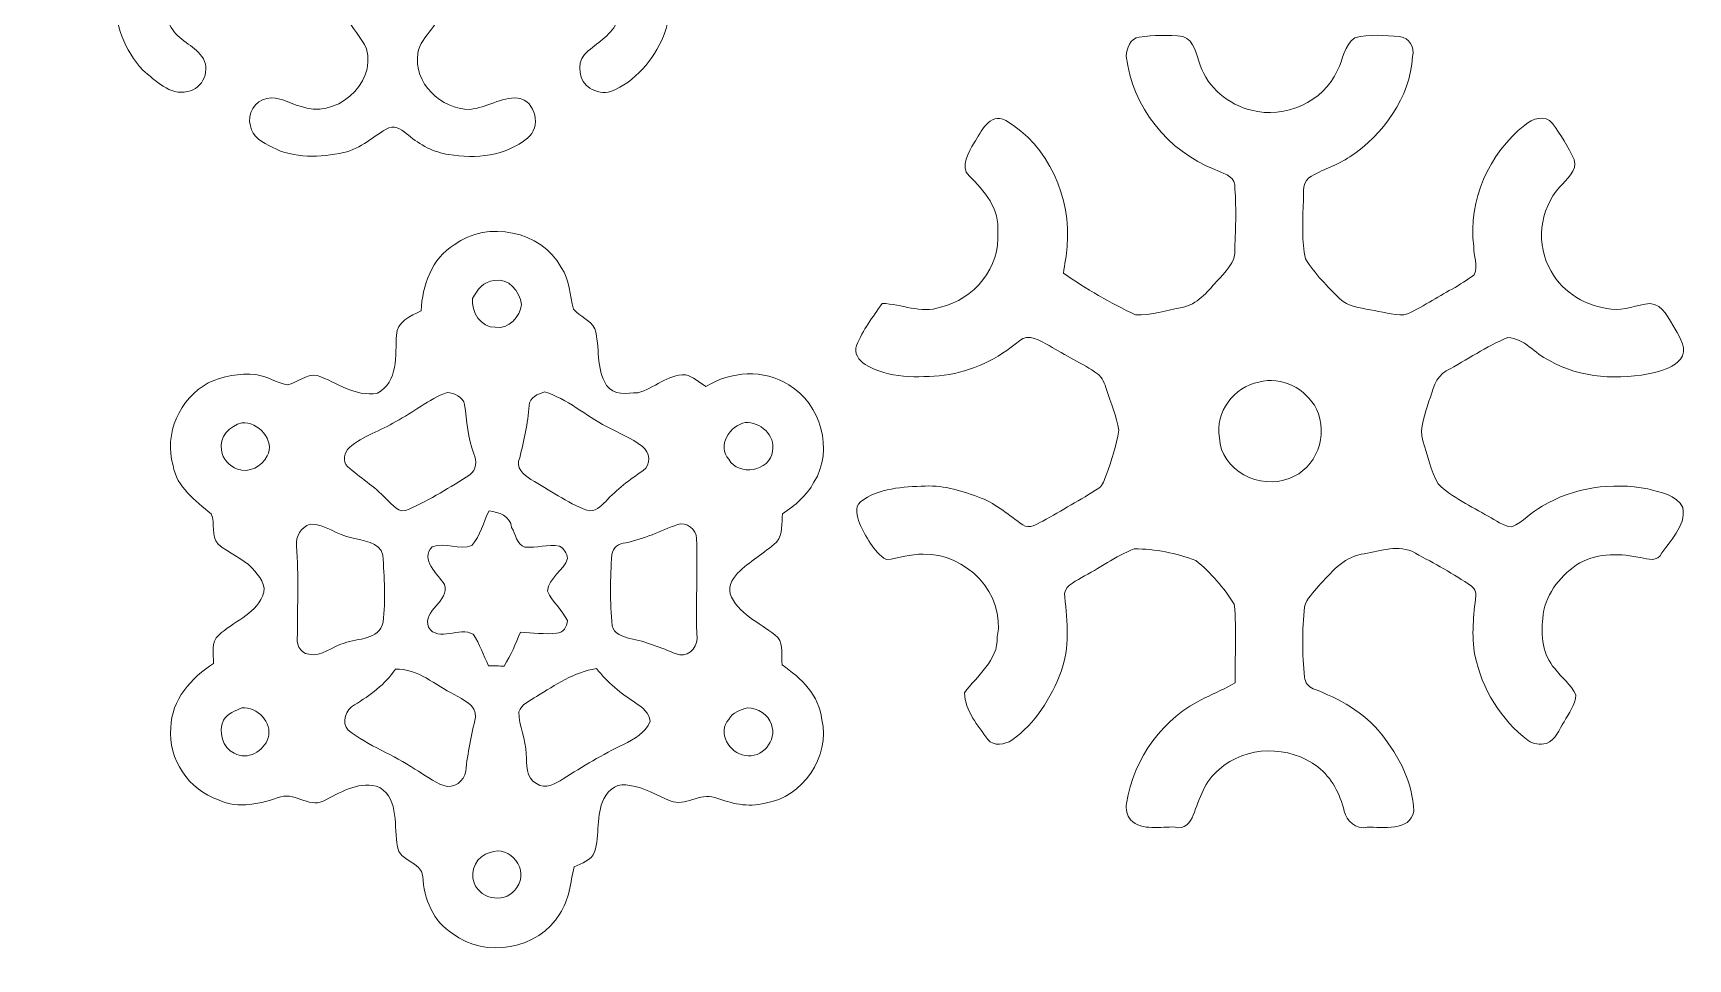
# Model space of a CAD drawing. Header units: centimetres. Extents: x -14.7 to 14.6, y -16 to 15.9.
# Drawn here: x -14.66 to 13.6, y -16.05 to -0.23 of the extents above; entities that cross this region are included whole.
import ezdxf

# ---------------------------------------------------------------- set-up
doc = ezdxf.new("R2010")
doc.units = ezdxf.units.CM
doc.header["$MEASUREMENT"] = 0
doc.layers.add('Layer 1', color=7, linetype='Continuous')

msp = doc.modelspace()

# ---------------------------------------------------------------- linework, layer by layer
at = {"layer": 'Layer 1', "color": 253, "lineweight": 9}
for points, knots in [([(-10.69946, 9.12646), (-10.19004, 9.39034), (-9.5554, 9.42667), (-9.03928, 9.15891), (-9.03928, 9.15891), (-8.87172, 9.07425), (-8.75423, 8.9162), (-8.58385, 8.83648), (-8.58385, 8.83648), (-8.51294, 8.8012), (-8.43956, 8.84847), (-8.3803, 8.88481), (-8.3803, 8.88481), (-8.1457, 9.04461), (-7.91957, 9.24887), (-7.63029, 9.29579), (-7.63029, 9.29579), (-7.14452, 9.40057), (-6.60194, 9.34941), (-6.20472, 9.02698), (-6.20472, 9.02698), (-6.06819, 8.90386), (-6.11229, 8.69184), (-6.06184, 8.53238), (-6.06184, 8.53238), (-6.21318, 8.45301), (-6.35429, 8.29673), (-6.54444, 8.34929), (-6.54444, 8.34929), (-6.78645, 8.39656), (-7.0027, 8.54861), (-7.25811, 8.53273), (-7.25811, 8.53273), (-7.74177, 8.53132), (-8.14535, 8.06389), (-8.103, 7.58694), (-8.103, 7.58694), (-8.03175, 7.27579), (-7.66275, 7.09375), (-7.69661, 6.75156), (-7.69661, 6.75156), (-7.74106, 6.19805), (-7.84196, 5.65089), (-7.90475, 5.0995), (-7.90475, 5.0995), (-7.94709, 4.96051), (-7.89946, 4.77812), (-7.75412, 4.72309), (-7.75412, 4.72309), (-7.66275, 4.66982), (-7.56185, 4.72838), (-7.48318, 4.77741), (-7.48318, 4.77741), (-7.02387, 5.10338), (-6.58289, 5.4544), (-6.12957, 5.78812), (-6.12957, 5.78812), (-5.83712, 6.08058), (-5.39862, 5.74226), (-5.07124, 5.92818), (-5.07124, 5.92818), (-4.67084, 6.12926), (-4.49198, 6.67324), (-4.70471, 7.06906), (-4.70471, 7.06906), (-4.84335, 7.32623), (-5.11992, 7.45535), (-5.2942, 7.67936), (-5.2942, 7.67936), (-5.36052, 7.85328), (-5.32842, 8.09882), (-5.14109, 8.18525), (-5.14109, 8.18525), (-4.96929, 8.31825), (-4.73011, 8.23499), (-4.57524, 8.11716), (-4.57524, 8.11716), (-4.18647, 7.86069), (-3.87039, 7.44583), (-3.82347, 6.97169), (-3.82347, 6.97169), (-3.80301, 6.72193), (-3.83299, 6.4704), (-3.81641, 6.22063), (-3.81641, 6.22063), (-3.78713, 6.08234), (-3.62662, 6.05059), (-3.51726, 5.99697), (-3.51726, 5.99697), (-2.83569, 5.76096), (-2.42047, 5.01801), (-2.47233, 4.31633), (-2.47233, 4.31633), (-2.52348, 4.0066), (-2.94258, 3.88277), (-3.16554, 4.09338), (-3.16554, 4.09338), (-3.36909, 4.29728), (-3.26467, 4.63172), (-3.41601, 4.86737), (-3.41601, 4.86737), (-3.6305, 5.34115), (-4.3036, 5.48579), (-4.70964, 5.17852), (-4.70964, 5.17852), (-4.87086, 5.02471), (-4.94565, 4.81199), (-5.03173, 4.61302), (-5.03173, 4.61302), (-5.08994, 4.4712), (-5.2441, 4.41582), (-5.37463, 4.36149), (-5.37463, 4.36149), (-5.83077, 4.1918), (-6.27174, 3.98613), (-6.7233, 3.80622), (-6.7233, 3.80622), (-6.86371, 3.74342), (-7.0722, 3.68275), (-7.0722, 3.4933), (-7.0722, 3.4933), (-7.04821, 3.32962), (-6.86265, 3.27352), (-6.73988, 3.2005), (-6.73988, 3.2005), (-6.24458, 2.9846), (-5.73799, 2.79516), (-5.24234, 2.57961), (-5.24234, 2.57961), (-4.95659, 2.46425), (-4.96682, 2.08678), (-4.77597, 1.88217), (-4.77597, 1.88217), (-4.4881, 1.59113), (-3.98081, 1.59218), (-3.66754, 1.84336), (-3.66754, 1.84336), (-3.43329, 1.99259), (-3.32182, 2.27375), (-3.30982, 2.54292), (-3.30982, 2.54292), (-3.29289, 2.7119), (-3.25585, 2.91545), (-3.06041, 2.96625), (-3.06041, 2.96625), (-2.83463, 3.11548), (-2.50161, 2.91757), (-2.48009, 2.65969), (-2.48009, 2.65969), (-2.42117, 2.1778), (-2.64342, 1.70049), (-2.96375, 1.35265), (-2.96375, 1.35265), (-3.20469, 1.09653), (-3.54266, 0.9907), (-3.84357, 0.82913), (-3.84357, 0.82913), (-3.82805, 0.45871), (-3.74268, 0.0643), (-3.89473, -0.28777), (-3.89473, -0.28777), (-4.06794, -0.69452), (-4.3738, -1.06459), (-4.79219, -1.23145), (-4.79219, -1.23145), (-4.91179, -1.27837), (-5.0469, -1.23886), (-5.15132, -1.17359), (-5.15132, -1.17359), (-5.33971, -1.06176), (-5.37992, -0.76684), (-5.24551, -0.60033), (-5.24551, -0.60033), (-5.07018, -0.43417), (-4.8497, -0.31423), (-4.71917, -0.10291), (-4.71917, -0.10291), (-4.50256, 0.27244), (-4.63415, 0.7942), (-4.99963, 1.02386), (-4.99963, 1.02386), (-5.26739, 1.238), (-5.62475, 1.0482), (-5.92496, 1.09124), (-5.92496, 1.09124), (-6.45589, 1.43238), (-6.9459, 1.83419), (-7.45814, 2.20214), (-7.45814, 2.20214), (-7.56185, 2.27904), (-7.72519, 2.32843), (-7.83208, 2.23389), (-7.83208, 2.23389), (-7.93968, 2.15169), (-7.92169, 2.00423), (-7.91357, 1.88323), (-7.91357, 1.88323), (-7.84372, 1.34171), (-7.74671, 0.80302), (-7.70261, 0.25833), (-7.70261, 0.25833), (-7.64617, -0.0828), (-8.04022, -0.26237), (-8.08784, -0.57846), (-8.08784, -0.57846), (-8.16934, -1.08752), (-7.68921, -1.53872), (-7.19743, -1.53731), (-7.19743, -1.53731), (-6.91556, -1.5105), (-6.67003, -1.32282), (-6.38075, -1.34293), (-6.38075, -1.34293), (-6.06749, -1.38985), (-5.97964, -1.84634), (-6.21601, -2.02908), (-6.21601, -2.02908), (-6.58501, -2.33141), (-7.10254, -2.38891), (-7.55938, -2.30777), (-7.55938, -2.30777), (-7.81691, -2.2725), (-8.05116, -2.14232), (-8.24906, -1.97863), (-8.24906, -1.97863), (-8.34467, -1.9049), (-8.44661, -1.80718), (-8.58279, -1.85057), (-8.58279, -1.85057), (-8.84138, -1.98745), (-9.05939, -2.21323), (-9.35326, -2.27567), (-9.35326, -2.27567), (-9.75542, -2.35681), (-10.19922, -2.37904), (-10.57387, -2.18536), (-10.57387, -2.18536), (-10.72556, -2.10634), (-10.92418, -2.00897), (-10.94711, -1.81882), (-10.94711, -1.81882), (-11.00673, -1.62233), (-10.87091, -1.38138), (-10.66524, -1.35316), (-10.66524, -1.35316), (-10.45992, -1.30342), (-10.28565, -1.43712), (-10.09515, -1.48439), (-10.09515, -1.48439), (-9.51906, -1.71934), (-8.79128, -1.11927), (-8.9645, -0.50437), (-8.9645, -0.50437), (-9.05446, -0.30223), (-9.21673, -0.14137), (-9.31621, 0.05548), (-9.31621, 0.05548), (-9.36631, 0.56454), (-9.22978, 1.06549), (-9.18075, 1.56925), (-9.18075, 1.56925), (-9.17756, 1.81091), (-9.0287, 2.12382), (-9.2767, 2.29633), (-9.2767, 2.29633), (-9.44463, 2.32914), (-9.56775, 2.20214), (-9.69757, 2.12311), (-9.69757, 2.12311), (-10.04259, 1.855), (-10.39572, 1.59783), (-10.74497, 1.33501), (-10.74497, 1.33501), (-10.88079, 1.23941), (-11.01308, 1.12475), (-11.17853, 1.08418), (-11.17853, 1.08418), (-11.45758, 1.06196), (-11.78143, 1.21683), (-12.02837, 1.03197), (-12.02837, 1.03197), (-12.40831, 0.79314), (-12.55331, 0.24281), (-12.29719, -0.13678), (-12.29719, -0.13678), (-12.18183, -0.35938), (-11.91478, -0.43382), (-11.77719, -0.63667), (-11.77719, -0.63667), (-11.60821, -0.8381), (-11.75991, -1.19688), (-12.01955, -1.23321), (-12.01955, -1.23321), (-12.32435, -1.3073), (-12.56918, -1.03777), (-12.78473, -0.86879), (-12.78473, -0.86879), (-13.08776, -0.53154), (-13.2832, -0.07716), (-13.23205, 0.38286), (-13.23205, 0.38286), (-13.23805, 0.53173), (-13.15585, 0.69578), (-13.22887, 0.83689), (-13.22887, 0.83689), (-13.36222, 0.93955), (-13.52697, 0.99176), (-13.67337, 1.07254), (-13.67337, 1.07254), (-14.13269, 1.30255), (-14.47877, 1.7594), (-14.54368, 2.27305), (-14.54368, 2.27305), (-14.5532, 2.46249), (-14.616, 2.69003), (-14.48617, 2.85442), (-14.48617, 2.85442), (-14.35388, 3.03716), (-14.06707, 3.07597), (-13.89845, 2.91969), (-13.89845, 2.91969), (-13.68431, 2.75459), (-13.78168, 2.44838), (-13.6702, 2.22648), (-13.6702, 2.22648), (-13.50581, 1.77387), (-12.94842, 1.53503), (-12.50427, 1.7206), (-12.50427, 1.7206), (-12.18606, 1.85395), (-12.11092, 2.21096), (-11.95499, 2.48083), (-11.95499, 2.48083), (-11.74932, 2.635), (-11.49674, 2.70202), (-11.26284, 2.80186), (-11.26284, 2.80186), (-10.89596, 2.95426), (-10.52695, 3.10243), (-10.16253, 3.26082), (-10.16253, 3.26082), (-10.02001, 3.31233), (-9.97697, 3.47567), (-9.92546, 3.59914), (-9.92546, 3.59914), (-10.56505, 3.9632), (-11.28119, 4.16288), (-11.93242, 4.50013), (-11.93242, 4.50013), (-12.09434, 4.70016), (-12.13632, 4.98061), (-12.32647, 5.163), (-12.32647, 5.163), (-12.66443, 5.4484), (-13.22041, 5.37855), (-13.50686, 5.05117), (-13.50686, 5.05117), (-13.73723, 4.8448), (-13.72488, 4.50754), (-13.78838, 4.23202), (-13.78838, 4.23202), (-13.87481, 3.89723), (-14.43044, 3.91135), (-14.52674, 4.23237), (-14.52674, 4.23237), (-14.65692, 4.74249), (-14.42444, 5.28295), (-14.07237, 5.6516), (-14.07237, 5.6516), (-13.83706, 5.90807), (-13.49734, 6.01425), (-13.19748, 6.17089), (-13.19748, 6.17089), (-13.21018, 6.41536), (-13.24828, 6.65878), (-13.23628, 6.90396), (-13.23628, 6.90396), (-13.17455, 7.45112), (-12.8193, 7.96406), (-12.32365, 8.20571), (-12.32365, 8.20571), (-12.18465, 8.2611), (-12.00191, 8.2992), (-11.88797, 8.17643), (-11.88797, 8.17643), (-11.72781, 8.0586), (-11.62691, 7.78943), (-11.77896, 7.62751), (-11.77896, 7.62751), (-11.98569, 7.41655), (-12.30248, 7.2705), (-12.38468, 6.96287), (-12.38468, 6.96287), (-12.54413, 6.5473), (-12.2859, 6.04741), (-11.87738, 5.89537), (-11.87738, 5.89537), (-11.6195, 5.82869), (-11.35174, 5.92923), (-11.09457, 5.89643), (-11.09457, 5.89643), (-10.53612, 5.55176), (-10.05035, 5.10126), (-9.49719, 4.74884), (-9.49719, 4.74884), (-9.31657, 4.61866), (-9.05728, 4.83527), (-9.13559, 5.04623), (-9.13559, 5.04623), (-9.17581, 5.64948), (-9.30281, 6.24462), (-9.35996, 6.84575), (-9.35996, 6.84575), (-9.29752, 7.14773), (-8.93309, 7.32694), (-8.95074, 7.65714), (-8.95074, 7.65714), (-8.89359, 8.1722), (-9.4471, 8.59659), (-9.93358, 8.52991), (-9.93358, 8.52991), (-10.18087, 8.47876), (-10.40806, 8.32354), (-10.66771, 8.34082), (-10.66771, 8.34082), (-10.8575, 8.40221), (-11.01131, 8.61281), (-10.95699, 8.81566), (-10.95699, 8.81566), (-10.93794, 8.95889), (-10.81764, 9.05837), (-10.69946, 9.12646), (-10.69946, 9.12646), (-10.69946, 9.12646), (-10.69946, 9.12646), (-10.69946, 9.12646)], [0, 0, 0, 0, 0.00909091, 0.00909091, 0.00909091, 0.00909091, 0.01818182, 0.01818182, 0.01818182, 0.01818182, 0.02727273, 0.02727273, 0.02727273, 0.02727273, 0.03636364, 0.03636364, 0.03636364, 0.03636364, 0.04545455, 0.04545455, 0.04545455, 0.04545455, 0.05454545, 0.05454545, 0.05454545, 0.05454545, 0.06363636, 0.06363636, 0.06363636, 0.06363636, 0.07272727, 0.07272727, 0.07272727, 0.07272727, 0.08181818, 0.08181818, 0.08181818, 0.08181818, 0.09090909, 0.09090909, 0.09090909, 0.09090909, 0.1, 0.1, 0.1, 0.1, 0.10909091, 0.10909091, 0.10909091, 0.10909091, 0.11818182, 0.11818182, 0.11818182, 0.11818182, 0.12727273, 0.12727273, 0.12727273, 0.12727273, 0.13636364, 0.13636364, 0.13636364, 0.13636364, 0.14545455, 0.14545455, 0.14545455, 0.14545455, 0.15454545, 0.15454545, 0.15454545, 0.15454545, 0.16363636, 0.16363636, 0.16363636, 0.16363636, 0.17272727, 0.17272727, 0.17272727, 0.17272727, 0.18181818, 0.18181818, 0.18181818, 0.18181818, 0.19090909, 0.19090909, 0.19090909, 0.19090909, 0.2, 0.2, 0.2, 0.2, 0.20909091, 0.20909091, 0.20909091, 0.20909091, 0.21818182, 0.21818182, 0.21818182, 0.21818182, 0.22727273, 0.22727273, 0.22727273, 0.22727273, 0.23636364, 0.23636364, 0.23636364, 0.23636364, 0.24545455, 0.24545455, 0.24545455, 0.24545455, 0.25454545, 0.25454545, 0.25454545, 0.25454545, 0.26363636, 0.26363636, 0.26363636, 0.26363636, 0.27272727, 0.27272727, 0.27272727, 0.27272727, 0.28181818, 0.28181818, 0.28181818, 0.28181818, 0.29090909, 0.29090909, 0.29090909, 0.29090909, 0.3, 0.3, 0.3, 0.3, 0.30909091, 0.30909091, 0.30909091, 0.30909091, 0.31818182, 0.31818182, 0.31818182, 0.31818182, 0.32727273, 0.32727273, 0.32727273, 0.32727273, 0.33636364, 0.33636364, 0.33636364, 0.33636364, 0.34545455, 0.34545455, 0.34545455, 0.34545455, 0.35454545, 0.35454545, 0.35454545, 0.35454545, 0.36363636, 0.36363636, 0.36363636, 0.36363636, 0.37272727, 0.37272727, 0.37272727, 0.37272727, 0.38181818, 0.38181818, 0.38181818, 0.38181818, 0.39090909, 0.39090909, 0.39090909, 0.39090909, 0.4, 0.4, 0.4, 0.4, 0.40909091, 0.40909091, 0.40909091, 0.40909091, 0.41818182, 0.41818182, 0.41818182, 0.41818182, 0.42727273, 0.42727273, 0.42727273, 0.42727273, 0.43636364, 0.43636364, 0.43636364, 0.43636364, 0.44545455, 0.44545455, 0.44545455, 0.44545455, 0.45454545, 0.45454545, 0.45454545, 0.45454545, 0.46363636, 0.46363636, 0.46363636, 0.46363636, 0.47272727, 0.47272727, 0.47272727, 0.47272727, 0.48181818, 0.48181818, 0.48181818, 0.48181818, 0.49090909, 0.49090909, 0.49090909, 0.49090909, 0.5, 0.5, 0.5, 0.5, 0.50909091, 0.50909091, 0.50909091, 0.50909091, 0.51818182, 0.51818182, 0.51818182, 0.51818182, 0.52727273, 0.52727273, 0.52727273, 0.52727273, 0.53636364, 0.53636364, 0.53636364, 0.53636364, 0.54545455, 0.54545455, 0.54545455, 0.54545455, 0.55454545, 0.55454545, 0.55454545, 0.55454545, 0.56363636, 0.56363636, 0.56363636, 0.56363636, 0.57272727, 0.57272727, 0.57272727, 0.57272727, 0.58181818, 0.58181818, 0.58181818, 0.58181818, 0.59090909, 0.59090909, 0.59090909, 0.59090909, 0.6, 0.6, 0.6, 0.6, 0.60909091, 0.60909091, 0.60909091, 0.60909091, 0.61818182, 0.61818182, 0.61818182, 0.61818182, 0.62727273, 0.62727273, 0.62727273, 0.62727273, 0.63636364, 0.63636364, 0.63636364, 0.63636364, 0.64545455, 0.64545455, 0.64545455, 0.64545455, 0.65454545, 0.65454545, 0.65454545, 0.65454545, 0.66363636, 0.66363636, 0.66363636, 0.66363636, 0.67272727, 0.67272727, 0.67272727, 0.67272727, 0.68181818, 0.68181818, 0.68181818, 0.68181818, 0.69090909, 0.69090909, 0.69090909, 0.69090909, 0.7, 0.7, 0.7, 0.7, 0.70909091, 0.70909091, 0.70909091, 0.70909091, 0.71818182, 0.71818182, 0.71818182, 0.71818182, 0.72727273, 0.72727273, 0.72727273, 0.72727273, 0.73636364, 0.73636364, 0.73636364, 0.73636364, 0.74545455, 0.74545455, 0.74545455, 0.74545455, 0.75454545, 0.75454545, 0.75454545, 0.75454545, 0.76363636, 0.76363636, 0.76363636, 0.76363636, 0.77272727, 0.77272727, 0.77272727, 0.77272727, 0.78181818, 0.78181818, 0.78181818, 0.78181818, 0.79090909, 0.79090909, 0.79090909, 0.79090909, 0.8, 0.8, 0.8, 0.8, 0.80909091, 0.80909091, 0.80909091, 0.80909091, 0.81818182, 0.81818182, 0.81818182, 0.81818182, 0.82727273, 0.82727273, 0.82727273, 0.82727273, 0.83636364, 0.83636364, 0.83636364, 0.83636364, 0.84545455, 0.84545455, 0.84545455, 0.84545455, 0.85454545, 0.85454545, 0.85454545, 0.85454545, 0.86363636, 0.86363636, 0.86363636, 0.86363636, 0.87272727, 0.87272727, 0.87272727, 0.87272727, 0.88181818, 0.88181818, 0.88181818, 0.88181818, 0.89090909, 0.89090909, 0.89090909, 0.89090909, 0.9, 0.9, 0.9, 0.9, 0.90909091, 0.90909091, 0.90909091, 0.90909091, 0.91818182, 0.91818182, 0.91818182, 0.91818182, 0.92727273, 0.92727273, 0.92727273, 0.92727273, 0.93636364, 0.93636364, 0.93636364, 0.93636364, 0.94545455, 0.94545455, 0.94545455, 0.94545455, 0.95454545, 0.95454545, 0.95454545, 0.95454545, 0.96363636, 0.96363636, 0.96363636, 0.96363636, 0.97272727, 0.97272727, 0.97272727, 0.97272727, 0.98181818, 0.98181818, 0.98181818, 0.98181818, 1, 1, 1, 1]), ([(4.22904, -0.30153), (4.47422, -0.2666), (4.72681, -0.26202), (4.9734, -0.29341), (4.9734, -0.29341), (5.17625, -0.36326), (5.20553, -0.60915), (5.27115, -0.7813), (5.27115, -0.7813), (5.39569, -1.17254), (5.75622, -1.45546), (6.14604, -1.55318), (6.14604, -1.55318), (6.71084, -1.70029), (7.37689, -1.4156), (7.61113, -0.86915), (7.61113, -0.86915), (7.71026, -0.685), (7.72508, -0.44017), (7.90852, -0.31352), (7.90852, -0.31352), (8.15651, -0.24861), (8.42358, -0.27366), (8.67758, -0.29341), (8.67758, -0.29341), (8.83561, -0.3107), (8.93793, -0.47827), (8.89595, -0.63314), (8.89595, -0.63314), (8.85114, -1.33305), (8.40029, -1.96558), (7.82597, -2.34552), (7.82597, -2.34552), (7.61007, -2.49863), (7.34514, -2.55966), (7.12641, -2.70712), (7.12641, -2.70712), (6.98742, -2.81542), (7.05233, -3.02356), (7.02446, -3.17279), (7.02446, -3.17279), (7.02658, -3.47723), (6.998, -3.79191), (7.06715, -4.09071), (7.06715, -4.09071), (7.22413, -4.34718), (7.44321, -4.56061), (7.65487, -4.77228), (7.65487, -4.77228), (7.79175, -4.90775), (7.99601, -4.92256), (8.1731, -4.96243), (8.1731, -4.96243), (8.3636, -4.99206), (8.5541, -5.05203), (8.74848, -5.04709), (8.74848, -5.04709), (8.90582, -5.00547), (9.03916, -4.90563), (9.1817, -4.83084), (9.1817, -4.83084), (9.4371, -4.67385), (9.70944, -4.54333), (9.94899, -4.36129), (9.94899, -4.36129), (10.01565, -4.20748), (9.93452, -4.03533), (9.94052, -3.87693), (9.94052, -3.87693), (9.83469, -3.09482), (10.20193, -2.29049), (10.81224, -1.80577), (10.81224, -1.80577), (10.93359, -1.69182), (11.16642, -1.62585), (11.28249, -1.77614), (11.28249, -1.77614), (11.42466, -1.97017), (11.55695, -2.17513), (11.65326, -2.39597), (11.65326, -2.39597), (11.71817, -2.59), (11.51215, -2.73252), (11.41019, -2.86234), (11.41019, -2.86234), (11.062, -3.24652), (10.99074, -3.85823), (11.26379, -4.30308), (11.26379, -4.30308), (11.46593, -4.67562), (11.86916, -4.90669), (12.28579, -4.94832), (12.28579, -4.94832), (12.51051, -4.98783), (12.72535, -4.86718), (12.94689, -4.85307), (12.94689, -4.85307), (13.18079, -4.86647), (13.2651, -5.12435), (13.38046, -5.29051), (13.38046, -5.29051), (13.45983, -5.43515), (13.596, -5.64893), (13.47112, -5.80486), (13.47112, -5.80486), (13.35823, -5.93221), (13.18996, -5.98936), (13.0305, -6.03311), (13.0305, -6.03311), (12.42725, -6.16328), (11.76544, -6.13577), (11.22146, -5.8225), (11.22146, -5.8225), (10.98086, -5.70855), (10.80589, -5.4482), (10.52366, -5.43444), (10.52366, -5.43444), (10.15254, -5.58296), (9.82163, -5.8158), (9.47062, -6.00524), (9.47062, -6.00524), (9.28047, -6.10613), (9.24555, -6.33897), (9.17288, -6.52135), (9.17288, -6.52135), (9.11114, -6.73796), (9.00672, -6.97079), (9.06916, -7.19727), (9.06916, -7.19727), (9.15277, -7.4421), (9.19934, -7.70633), (9.33127, -7.93176), (9.33127, -7.93176), (9.57363, -8.17623), (9.89642, -8.31029), (10.1864, -8.48773), (10.1864, -8.48773), (10.31623, -8.55053), (10.43794, -8.65918), (10.58822, -8.66659), (10.58822, -8.66659), (10.78507, -8.58792), (10.92583, -8.41365), (11.11033, -8.31205), (11.11033, -8.31205), (11.6455, -7.99526), (12.30237, -7.90177), (12.9102, -8.01819), (12.9102, -8.01819), (13.12258, -8.07463), (13.39915, -8.12155), (13.51134, -8.33745), (13.51134, -8.33745), (13.56602, -8.66483), (13.27992, -8.91001), (13.12046, -9.16013), (13.12046, -9.16013), (13.02627, -9.27796), (12.86505, -9.19929), (12.73911, -9.18623), (12.73911, -9.18623), (12.38668, -9.11109), (12.00604, -9.12168), (11.69277, -9.31853), (11.69277, -9.31853), (11.39291, -9.52913), (11.14385, -9.85299), (11.11809, -10.23046), (11.11809, -10.23046), (11.0807, -10.52679), (11.11633, -10.8584), (11.32376, -11.08947), (11.32376, -11.08947), (11.43312, -11.24505), (11.60987, -11.35793), (11.68007, -11.53962), (11.68007, -11.53962), (11.6836, -11.71212), (11.55448, -11.85041), (11.48287, -11.99823), (11.48287, -11.99823), (11.39608, -12.13052), (11.33717, -12.30655), (11.17912, -12.37041), (11.17912, -12.37041), (11.07294, -12.38805), (10.95723, -12.38134), (10.86939, -12.31537), (10.86939, -12.31537), (10.39984, -11.96612), (10.07775, -11.43061), (9.96063, -10.86017), (9.96063, -10.86017), (9.89431, -10.5215), (9.93982, -10.17683), (9.97509, -9.83782), (9.97509, -9.83782), (9.98991, -9.7468), (9.90771, -9.68577), (9.84315, -9.63991), (9.84315, -9.63991), (9.53447, -9.436), (9.20709, -9.26173), (8.88289, -9.08428), (8.88289, -9.08428), (8.60173, -8.96998), (8.30046, -9.09628), (8.01753, -9.1372), (8.01753, -9.1372), (7.70532, -9.19858), (7.4933, -9.45646), (7.29081, -9.68048), (7.29081, -9.68048), (7.20297, -9.79019), (7.08514, -9.89073), (7.05057, -10.0329), (7.05057, -10.0329), (7.00753, -10.43225), (7.01035, -10.83794), (7.04915, -11.23799), (7.04915, -11.23799), (7.06185, -11.32336), (7.11583, -11.40309), (7.19979, -11.43202), (7.19979, -11.43202), (7.63688, -11.601), (8.07397, -11.83242), (8.36466, -12.2106), (8.36466, -12.2106), (8.66594, -12.58384), (8.90124, -13.03645), (8.91394, -13.52434), (8.91394, -13.52434), (8.85432, -13.87606), (8.37736, -13.79387), (8.1223, -13.79739), (8.1223, -13.79739), (7.92757, -13.84608), (7.77023, -13.69403), (7.72755, -13.52187), (7.72755, -13.52187), (7.65734, -13.2326), (7.51905, -12.9532), (7.2774, -12.76905), (7.2774, -12.76905), (6.7948, -12.3951), (6.04903, -12.39687), (5.59148, -12.81314), (5.59148, -12.81314), (5.34418, -13.00364), (5.25951, -13.31479), (5.15049, -13.59208), (5.15049, -13.59208), (5.10675, -13.7159), (4.99845, -13.84713), (4.84324, -13.79563), (4.84324, -13.79563), (4.59134, -13.78258), (4.28372, -13.86865), (4.07982, -13.67463), (4.07982, -13.67463), (4.02161, -13.59349), (3.99374, -13.48871), (4.01208, -13.39029), (4.01208, -13.39029), (4.1285, -12.62194), (4.64286, -11.91603), (5.35124, -11.5883), (5.35124, -11.5883), (5.5248, -11.5061), (5.69872, -11.4239), (5.8677, -11.33183), (5.8677, -11.33183), (5.85712, -10.88521), (5.89698, -10.43436), (5.85183, -9.99022), (5.85183, -9.99022), (5.67332, -9.71117), (5.45425, -9.44905), (5.19459, -9.24303), (5.19459, -9.24303), (4.86122, -9.11956), (4.49998, -9.04301), (4.14402, -9.04371), (4.14402, -9.04371), (3.82335, -9.16895), (3.54253, -9.3792), (3.23773, -9.53725), (3.23773, -9.53725), (3.1132, -9.60851), (2.92764, -9.69459), (2.95657, -9.86886), (2.95657, -9.86886), (3.00455, -10.29255), (3.04653, -10.73281), (2.89378, -11.14133), (2.89378, -11.14133), (2.72374, -11.59359), (2.45421, -12.02715), (2.05487, -12.31043), (2.05487, -12.31043), (1.93387, -12.38734), (1.74407, -12.42473), (1.64283, -12.30056), (1.64283, -12.30056), (1.47384, -12.05961), (1.25512, -11.81443), (1.24489, -11.50328), (1.24489, -11.50328), (1.45903, -11.208), (1.82027, -10.9533), (1.8051, -10.54655), (1.8051, -10.54655), (1.95222, -9.80854), (1.2643, -9.11039), (0.53934, -9.1372), (0.53934, -9.1372), (0.32414, -9.12485), (0.12306, -9.20952), (-0.0879, -9.22822), (-0.0879, -9.22822), (-0.31827, -9.09134), (-0.43186, -8.83205), (-0.55004, -8.60415), (-0.55004, -8.60415), (-0.58461, -8.49091), (-0.64, -8.33004), (-0.53064, -8.24291), (-0.53064, -8.24291), (-0.21984, -7.99949), (0.19679, -7.98644), (0.57391, -7.97162), (0.57391, -7.97162), (0.90446, -7.95187), (1.22514, -8.06264), (1.53029, -8.17694), (1.53029, -8.17694), (1.79664, -8.27748), (2.00619, -8.47821), (2.24043, -8.63273), (2.24043, -8.63273), (2.35367, -8.7114), (2.47856, -8.62038), (2.58192, -8.56993), (2.58192, -8.56993), (2.90259, -8.38508), (3.22715, -8.20622), (3.53901, -8.00655), (3.53901, -8.00655), (3.61521, -7.95998), (3.62614, -7.85556), (3.66389, -7.78535), (3.66389, -7.78535), (3.7542, -7.53559), (3.84063, -7.28159), (3.8805, -7.01842), (3.8805, -7.01842), (3.83993, -6.77959), (3.74221, -6.55345), (3.672, -6.32274), (3.672, -6.32274), (3.63461, -6.22678), (3.60498, -6.11601), (3.51608, -6.05392), (3.51608, -6.05392), (3.25396, -5.87224), (2.96221, -5.7396), (2.69128, -5.57238), (2.69128, -5.57238), (2.54523, -5.50006), (2.3304, -5.34484), (2.18152, -5.49053), (2.18152, -5.49053), (1.81639, -5.79639), (1.37295, -6.019), (0.8967, -6.0772), (0.8967, -6.0772), (0.44444, -6.12483), (-0.04557, -6.13259), (-0.45126, -5.89305), (-0.45126, -5.89305), (-0.56027, -5.82991), (-0.6467, -5.69515), (-0.59908, -5.56779), (-0.59908, -5.56779), (-0.49077, -5.30815), (-0.31827, -5.08343), (-0.16163, -4.8513), (-0.16163, -4.8513), (0.17174, -4.86224), (0.50053, -5.03087), (0.83355, -4.91657), (0.83355, -4.91657), (1.40646, -4.78886), (1.86684, -4.23006), (1.81145, -3.63281), (1.81145, -3.63281), (1.85343, -3.24299), (1.58391, -2.92372), (1.3225, -2.67114), (1.3225, -2.67114), (1.15917, -2.50886), (1.32074, -2.27073), (1.40893, -2.1081), (1.40893, -2.1081), (1.53241, -1.9236), (1.66329, -1.58811), (1.95046, -1.72569), (1.95046, -1.72569), (2.68035, -2.1529), (3.07475, -3.0479), (2.99749, -3.87905), (2.99749, -3.87905), (2.98867, -4.03321), (2.9541, -4.1842), (2.93329, -4.3373), (2.93329, -4.3373), (3.32558, -4.60189), (3.73515, -4.8453), (4.16236, -5.0478), (4.16236, -5.0478), (4.4326, -5.05697), (4.69823, -4.9716), (4.96211, -4.92009), (4.96211, -4.92009), (5.21505, -4.87212), (5.38334, -4.65904), (5.54879, -4.47983), (5.54879, -4.47983), (5.68743, -4.31755), (5.88534, -4.15527), (5.85924, -3.91468), (5.85924, -3.91468), (5.87899, -3.55132), (5.88393, -3.18619), (5.85782, -2.82389), (5.85782, -2.82389), (5.83736, -2.65949), (5.64122, -2.63057), (5.52198, -2.56248), (5.52198, -2.56248), (4.71376, -2.25838), (4.1091, -1.48651), (4.00714, -0.62961), (4.00714, -0.62961), (4.00714, -0.49238), (4.07876, -0.32622), (4.22904, -0.30153), (4.22904, -0.30153), (4.22904, -0.30153), (4.22904, -0.30153), (4.22904, -0.30153)], [0, 0, 0, 0, 0.00877193, 0.00877193, 0.00877193, 0.00877193, 0.01754386, 0.01754386, 0.01754386, 0.01754386, 0.02631579, 0.02631579, 0.02631579, 0.02631579, 0.03508772, 0.03508772, 0.03508772, 0.03508772, 0.04385965, 0.04385965, 0.04385965, 0.04385965, 0.05263158, 0.05263158, 0.05263158, 0.05263158, 0.06140351, 0.06140351, 0.06140351, 0.06140351, 0.07017544, 0.07017544, 0.07017544, 0.07017544, 0.07894737, 0.07894737, 0.07894737, 0.07894737, 0.0877193, 0.0877193, 0.0877193, 0.0877193, 0.09649123, 0.09649123, 0.09649123, 0.09649123, 0.10526316, 0.10526316, 0.10526316, 0.10526316, 0.11403509, 0.11403509, 0.11403509, 0.11403509, 0.12280702, 0.12280702, 0.12280702, 0.12280702, 0.13157895, 0.13157895, 0.13157895, 0.13157895, 0.14035088, 0.14035088, 0.14035088, 0.14035088, 0.14912281, 0.14912281, 0.14912281, 0.14912281, 0.15789474, 0.15789474, 0.15789474, 0.15789474, 0.16666667, 0.16666667, 0.16666667, 0.16666667, 0.1754386, 0.1754386, 0.1754386, 0.1754386, 0.18421053, 0.18421053, 0.18421053, 0.18421053, 0.19298246, 0.19298246, 0.19298246, 0.19298246, 0.20175439, 0.20175439, 0.20175439, 0.20175439, 0.21052632, 0.21052632, 0.21052632, 0.21052632, 0.21929825, 0.21929825, 0.21929825, 0.21929825, 0.22807018, 0.22807018, 0.22807018, 0.22807018, 0.23684211, 0.23684211, 0.23684211, 0.23684211, 0.24561404, 0.24561404, 0.24561404, 0.24561404, 0.25438596, 0.25438596, 0.25438596, 0.25438596, 0.26315789, 0.26315789, 0.26315789, 0.26315789, 0.27192982, 0.27192982, 0.27192982, 0.27192982, 0.28070175, 0.28070175, 0.28070175, 0.28070175, 0.28947368, 0.28947368, 0.28947368, 0.28947368, 0.29824561, 0.29824561, 0.29824561, 0.29824561, 0.30701754, 0.30701754, 0.30701754, 0.30701754, 0.31578947, 0.31578947, 0.31578947, 0.31578947, 0.3245614, 0.3245614, 0.3245614, 0.3245614, 0.33333333, 0.33333333, 0.33333333, 0.33333333, 0.34210526, 0.34210526, 0.34210526, 0.34210526, 0.35087719, 0.35087719, 0.35087719, 0.35087719, 0.35964912, 0.35964912, 0.35964912, 0.35964912, 0.36842105, 0.36842105, 0.36842105, 0.36842105, 0.37719298, 0.37719298, 0.37719298, 0.37719298, 0.38596491, 0.38596491, 0.38596491, 0.38596491, 0.39473684, 0.39473684, 0.39473684, 0.39473684, 0.40350877, 0.40350877, 0.40350877, 0.40350877, 0.4122807, 0.4122807, 0.4122807, 0.4122807, 0.42105263, 0.42105263, 0.42105263, 0.42105263, 0.42982456, 0.42982456, 0.42982456, 0.42982456, 0.43859649, 0.43859649, 0.43859649, 0.43859649, 0.44736842, 0.44736842, 0.44736842, 0.44736842, 0.45614035, 0.45614035, 0.45614035, 0.45614035, 0.46491228, 0.46491228, 0.46491228, 0.46491228, 0.47368421, 0.47368421, 0.47368421, 0.47368421, 0.48245614, 0.48245614, 0.48245614, 0.48245614, 0.49122807, 0.49122807, 0.49122807, 0.49122807, 0.5, 0.5, 0.5, 0.5, 0.50877193, 0.50877193, 0.50877193, 0.50877193, 0.51754386, 0.51754386, 0.51754386, 0.51754386, 0.52631579, 0.52631579, 0.52631579, 0.52631579, 0.53508772, 0.53508772, 0.53508772, 0.53508772, 0.54385965, 0.54385965, 0.54385965, 0.54385965, 0.55263158, 0.55263158, 0.55263158, 0.55263158, 0.56140351, 0.56140351, 0.56140351, 0.56140351, 0.57017544, 0.57017544, 0.57017544, 0.57017544, 0.57894737, 0.57894737, 0.57894737, 0.57894737, 0.5877193, 0.5877193, 0.5877193, 0.5877193, 0.59649123, 0.59649123, 0.59649123, 0.59649123, 0.60526316, 0.60526316, 0.60526316, 0.60526316, 0.61403509, 0.61403509, 0.61403509, 0.61403509, 0.62280702, 0.62280702, 0.62280702, 0.62280702, 0.63157895, 0.63157895, 0.63157895, 0.63157895, 0.64035088, 0.64035088, 0.64035088, 0.64035088, 0.64912281, 0.64912281, 0.64912281, 0.64912281, 0.65789474, 0.65789474, 0.65789474, 0.65789474, 0.66666667, 0.66666667, 0.66666667, 0.66666667, 0.6754386, 0.6754386, 0.6754386, 0.6754386, 0.68421053, 0.68421053, 0.68421053, 0.68421053, 0.69298246, 0.69298246, 0.69298246, 0.69298246, 0.70175439, 0.70175439, 0.70175439, 0.70175439, 0.71052632, 0.71052632, 0.71052632, 0.71052632, 0.71929825, 0.71929825, 0.71929825, 0.71929825, 0.72807018, 0.72807018, 0.72807018, 0.72807018, 0.73684211, 0.73684211, 0.73684211, 0.73684211, 0.74561404, 0.74561404, 0.74561404, 0.74561404, 0.75438596, 0.75438596, 0.75438596, 0.75438596, 0.76315789, 0.76315789, 0.76315789, 0.76315789, 0.77192982, 0.77192982, 0.77192982, 0.77192982, 0.78070175, 0.78070175, 0.78070175, 0.78070175, 0.78947368, 0.78947368, 0.78947368, 0.78947368, 0.79824561, 0.79824561, 0.79824561, 0.79824561, 0.80701754, 0.80701754, 0.80701754, 0.80701754, 0.81578947, 0.81578947, 0.81578947, 0.81578947, 0.8245614, 0.8245614, 0.8245614, 0.8245614, 0.83333333, 0.83333333, 0.83333333, 0.83333333, 0.84210526, 0.84210526, 0.84210526, 0.84210526, 0.85087719, 0.85087719, 0.85087719, 0.85087719, 0.85964912, 0.85964912, 0.85964912, 0.85964912, 0.86842105, 0.86842105, 0.86842105, 0.86842105, 0.87719298, 0.87719298, 0.87719298, 0.87719298, 0.88596491, 0.88596491, 0.88596491, 0.88596491, 0.89473684, 0.89473684, 0.89473684, 0.89473684, 0.90350877, 0.90350877, 0.90350877, 0.90350877, 0.9122807, 0.9122807, 0.9122807, 0.9122807, 0.92105263, 0.92105263, 0.92105263, 0.92105263, 0.92982456, 0.92982456, 0.92982456, 0.92982456, 0.93859649, 0.93859649, 0.93859649, 0.93859649, 0.94736842, 0.94736842, 0.94736842, 0.94736842, 0.95614035, 0.95614035, 0.95614035, 0.95614035, 0.96491228, 0.96491228, 0.96491228, 0.96491228, 0.97368421, 0.97368421, 0.97368421, 0.97368421, 0.98245614, 0.98245614, 0.98245614, 0.98245614, 1, 1, 1, 1]), ([(-7.46625, -3.84871), (-6.89863, -3.42326), (-5.98458, -3.61411), (-5.63957, -4.23535), (-5.63957, -4.23535), (-5.48999, -4.44561), (-5.50375, -4.71266), (-5.42931, -4.94937), (-5.42931, -4.94937), (-5.32136, -5.07285), (-5.14815, -5.13494), (-5.06736, -5.28275), (-5.06736, -5.28275), (-4.97282, -5.59813), (-5.05537, -5.96432), (-4.86557, -6.25077), (-4.86557, -6.25077), (-4.75304, -6.42645), (-4.51138, -6.388), (-4.33464, -6.37636), (-4.33464, -6.37636), (-4.04995, -6.30757), (-3.82629, -6.05815), (-3.52008, -6.06874), (-3.52008, -6.06874), (-3.38708, -6.10119), (-3.28477, -6.20244), (-3.16871, -6.27053), (-3.16871, -6.27053), (-2.74891, -6.01088), (-2.17846, -5.96714), (-1.75478, -6.2423), (-1.75478, -6.2423), (-1.20374, -6.56439), (-0.98396, -7.35885), (-1.32474, -7.9053), (-1.32474, -7.9053), (-1.44857, -8.13249), (-1.64789, -8.30535), (-1.86273, -8.44328), (-1.86273, -8.44328), (-1.87578, -8.60345), (-1.85497, -8.79324), (-1.96186, -8.928), (-1.96186, -8.928), (-2.17529, -9.11674), (-2.42611, -9.25997), (-2.62967, -9.46034), (-2.62967, -9.46034), (-2.73303, -9.56335), (-2.80641, -9.72775), (-2.73338, -9.86815), (-2.73338, -9.86815), (-2.56969, -10.19342), (-2.20104, -10.32677), (-1.94104, -10.55713), (-1.94104, -10.55713), (-1.83909, -10.68766), (-1.89307, -10.87392), (-1.86731, -11.02703), (-1.86731, -11.02703), (-1.54452, -11.24681), (-1.23267, -11.54985), (-1.19104, -11.96154), (-1.19104, -11.96154), (-1.04252, -12.59195), (-1.51912, -13.28975), (-2.15836, -13.3857), (-2.15836, -13.3857), (-2.45116, -13.47319), (-2.74185, -13.38358), (-3.01913, -13.29327), (-3.01913, -13.29327), (-3.27384, -13.20332), (-3.52537, -13.45414), (-3.77725, -13.34901), (-3.77725, -13.34901), (-4.00656, -13.25729), (-4.21964, -13.11512), (-4.47011, -13.08796), (-4.47011, -13.08796), (-4.65391, -13.02163), (-4.837, -13.15252), (-4.91531, -13.31197), (-4.91531, -13.31197), (-5.04937, -13.59631), (-4.98128, -13.92475), (-5.06912, -14.22143), (-5.06912, -14.22143), (-5.13016, -14.36466), (-5.28996, -14.41264), (-5.41979, -14.47261), (-5.41979, -14.47261), (-5.4847, -14.7439), (-5.50234, -15.04164), (-5.66497, -15.27835), (-5.66497, -15.27835), (-6.02586, -15.88443), (-6.93814, -16.04776), (-7.49377, -15.61455), (-7.49377, -15.61455), (-7.82644, -15.411), (-7.98342, -15.01553), (-8.00565, -14.63947), (-8.00565, -14.63947), (-8.02223, -14.38124), (-8.41663, -14.38442), (-8.43286, -14.13112), (-8.43286, -14.13112), (-8.50342, -13.79528), (-8.40111, -13.33737), (-8.7366, -13.11935), (-8.7366, -13.11935), (-9.06751, -12.99271), (-9.37547, -13.18744), (-9.65947, -13.3282), (-9.65947, -13.3282), (-9.90782, -13.4993), (-10.16287, -13.20649), (-10.42535, -13.2774), (-10.42535, -13.2774), (-10.76296, -13.39382), (-11.15066, -13.49506), (-11.49039, -13.33173), (-11.49039, -13.33173), (-11.99451, -13.16239), (-12.36245, -12.63675), (-12.30319, -12.09877), (-12.30319, -12.09877), (-12.29754, -11.62322), (-11.95358, -11.24469), (-11.57541, -10.99951), (-11.57541, -10.99951), (-11.57682, -10.83477), (-11.62691, -10.63968), (-11.48686, -10.51656), (-11.48686, -10.51656), (-11.24662, -10.28725), (-10.88149, -10.17507), (-10.73791, -9.85263), (-10.73791, -9.85263), (-10.65077, -9.66284), (-10.80317, -9.50197), (-10.91712, -9.37321), (-10.91712, -9.37321), (-11.08011, -9.19682), (-11.31823, -9.12097), (-11.49497, -8.96222), (-11.49497, -8.96222), (-11.6315, -8.82711), (-11.53942, -8.60733), (-11.61633, -8.44752), (-11.61633, -8.44752), (-11.87915, -8.21857), (-12.20794, -7.99208), (-12.2672, -7.6199), (-12.2672, -7.6199), (-12.42772, -7.07945), (-12.14937, -6.47796), (-11.66713, -6.20879), (-11.66713, -6.20879), (-11.41736, -6.08602), (-11.13161, -6.04369), (-10.85539, -6.06556), (-10.85539, -6.06556), (-10.66771, -6.09414), (-10.50331, -6.20456), (-10.31811, -6.24266), (-10.31811, -6.24266), (-10.14136, -6.20914), (-10.00061, -6.04792), (-9.80764, -6.0825), (-9.80764, -6.0825), (-9.46861, -6.19821), (-9.1624, -6.45327), (-8.77858, -6.38377), (-8.77858, -6.38377), (-8.41557, -6.19362), (-8.47661, -5.73042), (-8.45226, -5.39458), (-8.45226, -5.39458), (-8.44979, -5.16774), (-8.20779, -5.06509), (-8.03387, -4.97689), (-8.03387, -4.97689), (-8.00953, -4.54897), (-7.85254, -4.08013), (-7.46625, -3.84871), (-7.46625, -3.84871), (-7.46625, -3.84871), (-7.46625, -3.84871), (-7.46625, -3.84871)], [0, 0, 0, 0, 0.02040816, 0.02040816, 0.02040816, 0.02040816, 0.04081633, 0.04081633, 0.04081633, 0.04081633, 0.06122449, 0.06122449, 0.06122449, 0.06122449, 0.08163265, 0.08163265, 0.08163265, 0.08163265, 0.10204082, 0.10204082, 0.10204082, 0.10204082, 0.12244898, 0.12244898, 0.12244898, 0.12244898, 0.14285714, 0.14285714, 0.14285714, 0.14285714, 0.16326531, 0.16326531, 0.16326531, 0.16326531, 0.18367347, 0.18367347, 0.18367347, 0.18367347, 0.20408163, 0.20408163, 0.20408163, 0.20408163, 0.2244898, 0.2244898, 0.2244898, 0.2244898, 0.24489796, 0.24489796, 0.24489796, 0.24489796, 0.26530612, 0.26530612, 0.26530612, 0.26530612, 0.28571429, 0.28571429, 0.28571429, 0.28571429, 0.30612245, 0.30612245, 0.30612245, 0.30612245, 0.32653061, 0.32653061, 0.32653061, 0.32653061, 0.34693878, 0.34693878, 0.34693878, 0.34693878, 0.36734694, 0.36734694, 0.36734694, 0.36734694, 0.3877551, 0.3877551, 0.3877551, 0.3877551, 0.40816327, 0.40816327, 0.40816327, 0.40816327, 0.42857143, 0.42857143, 0.42857143, 0.42857143, 0.44897959, 0.44897959, 0.44897959, 0.44897959, 0.46938776, 0.46938776, 0.46938776, 0.46938776, 0.48979592, 0.48979592, 0.48979592, 0.48979592, 0.51020408, 0.51020408, 0.51020408, 0.51020408, 0.53061224, 0.53061224, 0.53061224, 0.53061224, 0.55102041, 0.55102041, 0.55102041, 0.55102041, 0.57142857, 0.57142857, 0.57142857, 0.57142857, 0.59183673, 0.59183673, 0.59183673, 0.59183673, 0.6122449, 0.6122449, 0.6122449, 0.6122449, 0.63265306, 0.63265306, 0.63265306, 0.63265306, 0.65306122, 0.65306122, 0.65306122, 0.65306122, 0.67346939, 0.67346939, 0.67346939, 0.67346939, 0.69387755, 0.69387755, 0.69387755, 0.69387755, 0.71428571, 0.71428571, 0.71428571, 0.71428571, 0.73469388, 0.73469388, 0.73469388, 0.73469388, 0.75510204, 0.75510204, 0.75510204, 0.75510204, 0.7755102, 0.7755102, 0.7755102, 0.7755102, 0.79591837, 0.79591837, 0.79591837, 0.79591837, 0.81632653, 0.81632653, 0.81632653, 0.81632653, 0.83673469, 0.83673469, 0.83673469, 0.83673469, 0.85714286, 0.85714286, 0.85714286, 0.85714286, 0.87755102, 0.87755102, 0.87755102, 0.87755102, 0.89795918, 0.89795918, 0.89795918, 0.89795918, 0.91836735, 0.91836735, 0.91836735, 0.91836735, 0.93877551, 0.93877551, 0.93877551, 0.93877551, 0.95918367, 0.95918367, 0.95918367, 0.95918367, 1, 1, 1, 1]), ([(-6.78504, -4.46219), (-6.96072, -4.4696), (-7.07819, -4.62235), (-7.15298, -4.76593), (-7.15298, -4.76593), (-7.18332, -4.99277), (-7.01117, -5.26723), (-6.76528, -5.25876), (-6.76528, -5.25876), (-6.53597, -5.29545), (-6.33807, -5.08061), (-6.31937, -4.86753), (-6.31937, -4.86753), (-6.34195, -4.64704), (-6.54127, -4.40539), (-6.78504, -4.46219), (-6.78504, -4.46219), (-6.78504, -4.46219), (-6.78504, -4.46219), (-6.78504, -4.46219)], [0, 0, 0, 0, 0.16666667, 0.16666667, 0.16666667, 0.16666667, 0.33333333, 0.33333333, 0.33333333, 0.33333333, 0.5, 0.5, 0.5, 0.5, 0.66666667, 0.66666667, 0.66666667, 0.66666667, 1, 1, 1, 1]), ([(6.26987, -6.19433), (5.84512, -6.27547), (5.51951, -6.7115), (5.59747, -7.14506), (5.59747, -7.14506), (5.62076, -7.70457), (6.29492, -8.04288), (6.7888, -7.84003), (6.7888, -7.84003), (7.25306, -7.6774), (7.46825, -7.09215), (7.25412, -6.65576), (7.25412, -6.65576), (7.07914, -6.30651), (6.65581, -6.08885), (6.26987, -6.19433)], [0, 0, 0, 0, 0.2, 0.2, 0.2, 0.2, 0.4, 0.4, 0.4, 0.4, 0.6, 0.6, 0.6, 0.6, 1, 1, 1, 1]), ([(-7.58761, -6.37354), (-7.90687, -6.48396), (-8.16299, -6.71785), (-8.46391, -6.86707), (-8.46391, -6.86707), (-8.72073, -7.02935), (-9.02729, -7.10979), (-9.25765, -7.31299), (-9.25765, -7.31299), (-9.3469, -7.3906), (-9.37795, -7.5497), (-9.28764, -7.63754), (-9.28764, -7.63754), (-9.07703, -7.82804), (-8.82868, -7.97444), (-8.63536, -8.18505), (-8.63536, -8.18505), (-8.5207, -8.27924), (-8.41733, -8.46551), (-8.23742, -8.36497), (-8.23742, -8.36497), (-7.87653, -8.20057), (-7.53434, -7.99349), (-7.20167, -7.7783), (-7.20167, -7.7783), (-7.08701, -7.6961), (-7.07537, -7.54123), (-7.13111, -7.42093), (-7.13111, -7.42093), (-7.24153, -7.15282), (-7.25141, -6.86037), (-7.2888, -6.57709), (-7.2888, -6.57709), (-7.31597, -6.44409), (-7.46519, -6.38095), (-7.58761, -6.37354), (-7.58761, -6.37354), (-7.58761, -6.37354), (-7.58761, -6.37354), (-7.58761, -6.37354)], [0, 0, 0, 0, 0.09090909, 0.09090909, 0.09090909, 0.09090909, 0.18181818, 0.18181818, 0.18181818, 0.18181818, 0.27272727, 0.27272727, 0.27272727, 0.27272727, 0.36363636, 0.36363636, 0.36363636, 0.36363636, 0.45454545, 0.45454545, 0.45454545, 0.45454545, 0.54545455, 0.54545455, 0.54545455, 0.54545455, 0.63636364, 0.63636364, 0.63636364, 0.63636364, 0.72727273, 0.72727273, 0.72727273, 0.72727273, 0.81818182, 0.81818182, 0.81818182, 0.81818182, 1, 1, 1, 1]), ([(-5.92426, -6.36366), (-6.03644, -6.39612), (-6.1839, -6.45856), (-6.18814, -6.59543), (-6.18814, -6.59543), (-6.20895, -6.89812), (-6.27457, -7.19375), (-6.349, -7.4862), (-6.349, -7.4862), (-6.42908, -7.65447), (-6.28233, -7.78288), (-6.15744, -7.85838), (-6.15744, -7.85838), (-5.84171, -8.03618), (-5.54502, -8.25525), (-5.20318, -8.38225), (-5.20318, -8.38225), (-5.06066, -8.42953), (-4.96858, -8.31487), (-4.88039, -8.23232), (-4.88039, -8.23232), (-4.69236, -8.02701), (-4.46976, -7.85979), (-4.23939, -7.70527), (-4.23939, -7.70527), (-4.10463, -7.6139), (-4.12297, -7.38425), (-4.25456, -7.29746), (-4.25456, -7.29746), (-4.43518, -7.14436), (-4.66237, -7.06745), (-4.86734, -6.95456), (-4.86734, -6.95456), (-5.22611, -6.77182), (-5.53444, -6.4769), (-5.92426, -6.36366), (-5.92426, -6.36366), (-5.92426, -6.36366), (-5.92426, -6.36366), (-5.92426, -6.36366)], [0, 0, 0, 0, 0.09090909, 0.09090909, 0.09090909, 0.09090909, 0.18181818, 0.18181818, 0.18181818, 0.18181818, 0.27272727, 0.27272727, 0.27272727, 0.27272727, 0.36363636, 0.36363636, 0.36363636, 0.36363636, 0.45454545, 0.45454545, 0.45454545, 0.45454545, 0.54545455, 0.54545455, 0.54545455, 0.54545455, 0.63636364, 0.63636364, 0.63636364, 0.63636364, 0.72727273, 0.72727273, 0.72727273, 0.72727273, 0.81818182, 0.81818182, 0.81818182, 0.81818182, 1, 1, 1, 1]), ([(-11.09104, -6.89106), (-11.29248, -6.93904), (-11.49003, -7.13377), (-11.43853, -7.35779), (-11.43853, -7.35779), (-11.42689, -7.51019), (-11.30271, -7.62802), (-11.16724, -7.68199), (-11.16724, -7.68199), (-10.97427, -7.75396), (-10.74638, -7.63825), (-10.66171, -7.45692), (-10.66171, -7.45692), (-10.51425, -7.19339), (-10.81799, -6.86355), (-11.09104, -6.89106), (-11.09104, -6.89106), (-11.09104, -6.89106), (-11.09104, -6.89106), (-11.09104, -6.89106)], [0, 0, 0, 0, 0.16666667, 0.16666667, 0.16666667, 0.16666667, 0.33333333, 0.33333333, 0.33333333, 0.33333333, 0.5, 0.5, 0.5, 0.5, 0.66666667, 0.66666667, 0.66666667, 0.66666667, 1, 1, 1, 1]), ([(-2.49561, -6.88577), (-2.75737, -6.93375), (-2.98809, -7.28688), (-2.77819, -7.51442), (-2.77819, -7.51442), (-2.61379, -7.81569), (-2.07228, -7.71939), (-2.03241, -7.37296), (-2.03241, -7.37296), (-1.97667, -7.1059), (-2.24514, -6.86919), (-2.49561, -6.88577), (-2.49561, -6.88577), (-2.49561, -6.88577), (-2.49561, -6.88577), (-2.49561, -6.88577)], [0, 0, 0, 0, 0.2, 0.2, 0.2, 0.2, 0.4, 0.4, 0.4, 0.4, 0.6, 0.6, 0.6, 0.6, 1, 1, 1, 1]), ([(-6.87111, -8.39354), (-6.97518, -8.58651), (-7.01364, -8.81899), (-7.16357, -8.98374), (-7.16357, -8.98374), (-7.37876, -9.07582), (-7.625, -8.92518), (-7.84161, -9.00879), (-7.84161, -9.00879), (-8.06068, -9.22292), (-7.74424, -9.48186), (-7.6317, -9.64979), (-7.6317, -9.64979), (-7.54033, -9.94965), (-8.00917, -10.08264), (-7.90722, -10.38321), (-7.90722, -10.38321), (-7.74071, -10.64779), (-7.36888, -10.3624), (-7.14593, -10.50315), (-7.14593, -10.50315), (-7.02563, -10.66473), (-6.96989, -10.8644), (-6.87887, -11.04326), (-6.87887, -11.04326), (-6.81291, -11.04361), (-6.68061, -11.04467), (-6.61464, -11.04502), (-6.61464, -11.04502), (-6.49823, -10.86369), (-6.41956, -10.6619), (-6.33595, -10.4647), (-6.33595, -10.4647), (-6.13063, -10.47564), (-5.92532, -10.50492), (-5.71929, -10.48657), (-5.71929, -10.48657), (-5.61276, -10.47987), (-5.53444, -10.37122), (-5.53444, -10.26997), (-5.53444, -10.26997), (-5.62299, -10.08617), (-5.78773, -9.94929), (-5.87593, -9.76585), (-5.87593, -9.76585), (-5.85652, -9.53196), (-5.59229, -9.42048), (-5.53091, -9.20564), (-5.53091, -9.20564), (-5.54114, -9.12132), (-5.59512, -9.0363), (-5.66991, -8.99573), (-5.66991, -8.99573), (-5.86534, -8.95764), (-6.0629, -9.03419), (-6.25904, -9.01232), (-6.25904, -9.01232), (-6.40298, -8.97245), (-6.41921, -8.78513), (-6.48659, -8.67859), (-6.48659, -8.67859), (-6.50952, -8.48033), (-6.70601, -8.41824), (-6.87111, -8.39354), (-6.87111, -8.39354), (-6.87111, -8.39354), (-6.87111, -8.39354), (-6.87111, -8.39354)], [0, 0, 0, 0, 0.05555556, 0.05555556, 0.05555556, 0.05555556, 0.11111111, 0.11111111, 0.11111111, 0.11111111, 0.16666667, 0.16666667, 0.16666667, 0.16666667, 0.22222222, 0.22222222, 0.22222222, 0.22222222, 0.27777778, 0.27777778, 0.27777778, 0.27777778, 0.33333333, 0.33333333, 0.33333333, 0.33333333, 0.38888889, 0.38888889, 0.38888889, 0.38888889, 0.44444444, 0.44444444, 0.44444444, 0.44444444, 0.5, 0.5, 0.5, 0.5, 0.55555556, 0.55555556, 0.55555556, 0.55555556, 0.61111111, 0.61111111, 0.61111111, 0.61111111, 0.66666667, 0.66666667, 0.66666667, 0.66666667, 0.72222222, 0.72222222, 0.72222222, 0.72222222, 0.77777778, 0.77777778, 0.77777778, 0.77777778, 0.83333333, 0.83333333, 0.83333333, 0.83333333, 0.88888889, 0.88888889, 0.88888889, 0.88888889, 1, 1, 1, 1]), ([(-9.92582, -8.61967), (-10.07998, -8.668), (-10.17629, -8.83487), (-10.16076, -8.99327), (-10.16076, -8.99327), (-10.11984, -9.4988), (-10.14454, -10.00538), (-10.14454, -10.51197), (-10.14454, -10.51197), (-10.17451, -10.64815), (-10.10609, -10.82912), (-9.95157, -10.84429), (-9.95157, -10.84429), (-9.72297, -10.88839), (-9.55222, -10.71059), (-9.3469, -10.65379), (-9.3469, -10.65379), (-9.11018, -10.56383), (-8.75601, -10.61252), (-8.68192, -10.29325), (-8.68192, -10.29325), (-8.63465, -9.91543), (-8.65899, -9.52808), (-8.68757, -9.14955), (-8.68757, -9.14955), (-8.73731, -8.92483), (-9.03294, -8.90401), (-9.21532, -8.85568), (-9.21532, -8.85568), (-9.46509, -8.81264), (-9.66582, -8.61826), (-9.92582, -8.61967), (-9.92582, -8.61967), (-9.92582, -8.61967), (-9.92582, -8.61967), (-9.92582, -8.61967)], [0, 0, 0, 0, 0.1, 0.1, 0.1, 0.1, 0.2, 0.2, 0.2, 0.2, 0.3, 0.3, 0.3, 0.3, 0.4, 0.4, 0.4, 0.4, 0.5, 0.5, 0.5, 0.5, 0.6, 0.6, 0.6, 0.6, 0.7, 0.7, 0.7, 0.7, 0.8, 0.8, 0.8, 0.8, 1, 1, 1, 1]), ([(-3.65343, -8.62779), (-3.94623, -8.73821), (-4.22916, -8.87614), (-4.53749, -8.94105), (-4.53749, -8.94105), (-4.65391, -8.94211), (-4.75833, -9.02819), (-4.77632, -9.14073), (-4.77632, -9.14073), (-4.8056, -9.54501), (-4.80913, -9.95282), (-4.76997, -10.35675), (-4.76997, -10.35675), (-4.74492, -10.49927), (-4.58406, -10.53878), (-4.46623, -10.57477), (-4.46623, -10.57477), (-4.19282, -10.62768), (-3.9353, -10.73034), (-3.68024, -10.83829), (-3.68024, -10.83829), (-3.50526, -10.91485), (-3.32005, -10.75116), (-3.32182, -10.57794), (-3.32182, -10.57794), (-3.34757, -10.00785), (-3.30735, -9.43777), (-3.33134, -8.86803), (-3.33134, -8.86803), (-3.32922, -8.70998), (-3.5042, -8.58016), (-3.65343, -8.62779), (-3.65343, -8.62779), (-3.65343, -8.62779), (-3.65343, -8.62779), (-3.65343, -8.62779)], [0, 0, 0, 0, 0.1, 0.1, 0.1, 0.1, 0.2, 0.2, 0.2, 0.2, 0.3, 0.3, 0.3, 0.3, 0.4, 0.4, 0.4, 0.4, 0.5, 0.5, 0.5, 0.5, 0.6, 0.6, 0.6, 0.6, 0.7, 0.7, 0.7, 0.7, 0.8, 0.8, 0.8, 0.8, 1, 1, 1, 1]), ([(-8.47202, -11.09829), (-8.6477, -11.36111), (-8.90241, -11.54597), (-9.16911, -11.70718), (-9.16911, -11.70718), (-9.31586, -11.78621), (-9.40335, -12.0074), (-9.276, -12.1411), (-9.276, -12.1411), (-8.92816, -12.41274), (-8.50446, -12.55844), (-8.14006, -12.80468), (-8.14006, -12.80468), (-7.9739, -12.89499), (-7.82608, -13.02693), (-7.6444, -13.08725), (-7.6444, -13.08725), (-7.47966, -13.14546), (-7.2881, -13.00929), (-7.26975, -12.83995), (-7.26975, -12.83995), (-7.24153, -12.52775), (-7.1678, -12.22471), (-7.10501, -11.91991), (-7.10501, -11.91991), (-7.08984, -11.71036), (-7.31844, -11.61758), (-7.4666, -11.53115), (-7.4666, -11.53115), (-7.79574, -11.37205), (-8.08184, -11.08277), (-8.47202, -11.09829), (-8.47202, -11.09829), (-8.47202, -11.09829), (-8.47202, -11.09829), (-8.47202, -11.09829)], [0, 0, 0, 0, 0.1, 0.1, 0.1, 0.1, 0.2, 0.2, 0.2, 0.2, 0.3, 0.3, 0.3, 0.3, 0.4, 0.4, 0.4, 0.4, 0.5, 0.5, 0.5, 0.5, 0.6, 0.6, 0.6, 0.6, 0.7, 0.7, 0.7, 0.7, 0.8, 0.8, 0.8, 0.8, 1, 1, 1, 1]), ([(-6.06184, -11.56325), (-6.16873, -11.63945), (-6.31725, -11.69237), (-6.36417, -11.82713), (-6.36417, -11.82713), (-6.36876, -12.07302), (-6.23752, -12.29703), (-6.23964, -12.54397), (-6.23964, -12.54397), (-6.22306, -12.71719), (-6.25234, -12.96307), (-6.05972, -13.05409), (-6.05972, -13.05409), (-5.91015, -13.15745), (-5.74046, -13.05515), (-5.60852, -12.97401), (-5.60852, -12.97401), (-5.27479, -12.75882), (-4.93225, -12.55738), (-4.57524, -12.38381), (-4.57524, -12.38381), (-4.39744, -12.29527), (-4.19776, -12.18485), (-4.12262, -11.98941), (-4.12262, -11.98941), (-4.13144, -11.84759), (-4.25774, -11.75234), (-4.36533, -11.6779), (-4.36533, -11.6779), (-4.61933, -11.51845), (-4.84934, -11.32301), (-5.03843, -11.08947), (-5.03843, -11.08947), (-5.41908, -11.14662), (-5.73905, -11.37063), (-6.06184, -11.56325), (-6.06184, -11.56325), (-6.06184, -11.56325), (-6.06184, -11.56325), (-6.06184, -11.56325)], [0, 0, 0, 0, 0.09090909, 0.09090909, 0.09090909, 0.09090909, 0.18181818, 0.18181818, 0.18181818, 0.18181818, 0.27272727, 0.27272727, 0.27272727, 0.27272727, 0.36363636, 0.36363636, 0.36363636, 0.36363636, 0.45454545, 0.45454545, 0.45454545, 0.45454545, 0.54545455, 0.54545455, 0.54545455, 0.54545455, 0.63636364, 0.63636364, 0.63636364, 0.63636364, 0.72727273, 0.72727273, 0.72727273, 0.72727273, 0.81818182, 0.81818182, 0.81818182, 0.81818182, 1, 1, 1, 1]), ([(-11.09069, -11.7601), (-11.20746, -11.80561), (-11.33728, -11.86135), (-11.40784, -11.97071), (-11.40784, -11.97071), (-11.49744, -12.16756), (-11.42547, -12.44132), (-11.22192, -12.53621), (-11.22192, -12.53621), (-11.00426, -12.66039), (-10.70934, -12.50235), (-10.64513, -12.27198), (-10.64513, -12.27198), (-10.56258, -12.01234), (-10.83351, -11.734), (-11.09069, -11.7601), (-11.09069, -11.7601), (-11.09069, -11.7601), (-11.09069, -11.7601), (-11.09069, -11.7601)], [0, 0, 0, 0, 0.16666667, 0.16666667, 0.16666667, 0.16666667, 0.33333333, 0.33333333, 0.33333333, 0.33333333, 0.5, 0.5, 0.5, 0.5, 0.66666667, 0.66666667, 0.66666667, 0.66666667, 1, 1, 1, 1]), ([(-2.46139, -11.75834), (-2.58063, -11.79538), (-2.71751, -11.83489), (-2.77819, -11.9573), (-2.77819, -11.9573), (-2.98174, -12.17462), (-2.76725, -12.53727), (-2.5009, -12.57043), (-2.5009, -12.57043), (-2.22009, -12.63781), (-1.94316, -12.31467), (-2.05182, -12.04338), (-2.05182, -12.04338), (-2.09944, -11.86664), (-2.28959, -11.7668), (-2.46139, -11.75834), (-2.46139, -11.75834), (-2.46139, -11.75834), (-2.46139, -11.75834), (-2.46139, -11.75834)], [0, 0, 0, 0, 0.16666667, 0.16666667, 0.16666667, 0.16666667, 0.33333333, 0.33333333, 0.33333333, 0.33333333, 0.5, 0.5, 0.5, 0.5, 0.66666667, 0.66666667, 0.66666667, 0.66666667, 1, 1, 1, 1]), ([(-6.85453, -14.23272), (-7.07784, -14.27294), (-7.2126, -14.54352), (-7.12547, -14.75095), (-7.12547, -14.75095), (-7.01787, -15.0487), (-6.5582, -15.10832), (-6.40016, -14.82574), (-6.40016, -14.82574), (-6.17508, -14.54317), (-6.50952, -14.08279), (-6.85453, -14.23272)], [0, 0, 0, 0, 0.25, 0.25, 0.25, 0.25, 0.5, 0.5, 0.5, 0.5, 1, 1, 1, 1])]:
    msp.add_open_spline(points, degree=3, knots=knots, dxfattribs=at)

doc.saveas('drawing.dxf')
